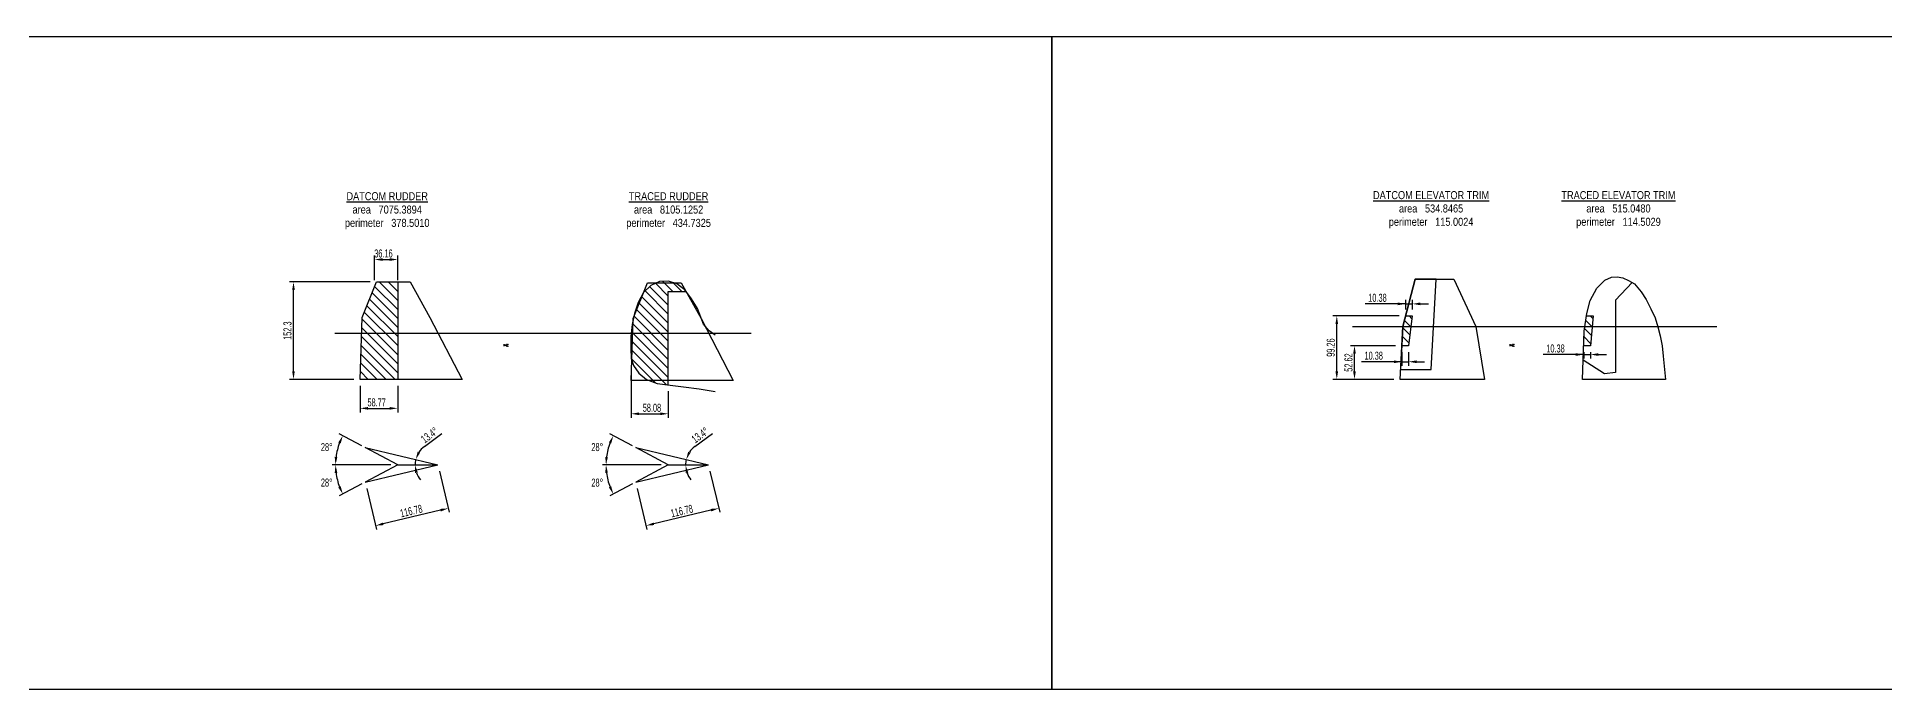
# Model space of a CAD drawing. Header units: centimetres. Extents: x -5325 to 32224, y -11540 to 14619.
# Drawn here: x 26454 to 29339, y 255 to 1275 of the extents above; entities that cross this region are included whole.
import ezdxf

# ---------------------------------------------------------------- set-up
doc = ezdxf.new("R2010")
doc.units = ezdxf.units.CM
doc.header["$PDMODE"] = 3
doc.header["$PDSIZE"] = -5
doc.layers.get('0').update_dxf_attribs({"color": 10})
doc.styles.add('SEACAD_arial_ttf', font='ARIALN.TTF')
doc.styles.get("Standard").update_dxf_attribs({"font": 'ARIALN.TTF', "width": 0.67})
doc.dimstyles.new('ISO-25', dxfattribs={"dimscale": 5, "dimtxt": 2.5, "dimasz": 2.5, "dimexe": 1.25, "dimexo": 2, "dimtad": 1, "dimdsep": 46, "dimtxsty": 'Standard', "dimcen": 2.5, "dimadec": 0, "dimazin": 0, "dimtfac": 1, "dimtmove": 0, "dimatfit": 3, "dimfxl": 1, "dimarcsym": 0})
pattern_1 = [(315, (19011.797, -3703.857), (7.071068, 7.071068), [])]

# ---------------------------------------------------------------- blocks, each defined once
blk = doc.blocks.new('*D175')
at = {"color": 0, "lineweight": -2}
for p, q in [((27504.9, 596.2), (27520.2, 531.9)), ((27391.3, 569.1), (27406.6, 504.8)), ((27506.6, 535.1), (27417.3, 513.8))]:
    blk.add_line(p, q, dxfattribs=at)
at = {"color": 0}
for points in [[(27507.1, 533), (27506.1, 537.1), (27518.8, 538)], [(27416.9, 515.8), (27417.8, 511.8), (27405.2, 510.9)]]:
    blk.add_solid(points, dxfattribs=at)
at = {"layer": 'Defpoints', "color": 0}
for p in [(27502.6, 605.9), (27389, 578.9), (27405.2, 510.9)]:
    blk.add_point(p, dxfattribs=at)
at = {"color": 0, "insert": (27461, 533.8), "char_height": 12.5, "attachment_point": 5, "rotation": 13.4002}
blk.add_mtext('116.78', dxfattribs=at)
blk = doc.blocks.new('*D174')
at = {"color": 0, "lineweight": -2}
blk.add_line((27481.5, 634.7), (27509, 654.9), dxfattribs=at)
for start, end in [(166.5998, 180), (126.291, 146.4454), (200.1544, 220.3087)]:
    blk.add_arc((27502.6, 605.9), 35.7, start, end, dxfattribs=at)
at = {"color": 0}
for points in [[(27471.1, 594), (27467, 593.2), (27466.9, 605.9)], [(27470.9, 626.5), (27474.7, 624.8), (27467.9, 614.2)]]:
    blk.add_solid(points, dxfattribs=at)
at = {"layer": 'Defpoints', "color": 0}
for p in [(27389, 633), (27439.9, 605.9), (27467, 608.7), (27502.6, 605.9), (27502.6, 605.9)]:
    blk.add_point(p, dxfattribs=at)
at = {"color": 0, "insert": (27489.7, 652.4), "char_height": 12.5, "attachment_point": 5, "rotation": 36.291}
blk.add_mtext('13.4%%d', dxfattribs=at)
blk = doc.blocks.new('*D176')
at = {"color": 0, "lineweight": -2}
for p, q in [((26974, 891.9), (26848.2, 891.9)), ((26854.5, 752.1), (26854.5, 879.4)), ((26948.6, 739.6), (26848.2, 739.6))]:
    blk.add_line(p, q, dxfattribs=at)
at = {"color": 0}
for points in [[(26856.5, 879.4), (26852.4, 879.4), (26854.5, 891.9)], [(26852.4, 752.1), (26856.5, 752.1), (26854.5, 739.6)]]:
    blk.add_solid(points, dxfattribs=at)
at = {"layer": 'Defpoints', "color": 0}
for p in [(26854.5, 891.9), (26984, 891.9), (26958.6, 739.6)]:
    blk.add_point(p, dxfattribs=at)
at = {"color": 0, "insert": (26845.1, 815.7), "char_height": 12.5, "attachment_point": 5, "rotation": 90}
blk.add_mtext('152.3', dxfattribs=at)
blk = doc.blocks.new('*D177')
at = {"color": 0, "lineweight": -2}
for p, q in [((26981.2, 894.4), (26981.2, 933.1)), ((26993.7, 926.9), (27004.8, 926.9)), ((27017.3, 894.4), (27017.3, 933.1))]:
    blk.add_line(p, q, dxfattribs=at)
at = {"color": 0}
for points in [[(26993.7, 929), (26993.7, 924.8), (26981.2, 926.9)], [(27004.8, 924.8), (27004.8, 929), (27017.3, 926.9)]]:
    blk.add_solid(points, dxfattribs=at)
at = {"layer": 'Defpoints', "color": 0}
for p in [(27017.3, 926.9), (26981.2, 884.4), (27017.3, 884.4)]:
    blk.add_point(p, dxfattribs=at)
at = {"color": 0, "insert": (26995, 936.3), "char_height": 12.5, "attachment_point": 5}
blk.add_mtext('36.16', dxfattribs=at)
blk = doc.blocks.new('*D178')
at = {"color": 0, "lineweight": -2}
for p, q in [((26958.6, 729.6), (26958.6, 688)), ((27017.3, 729.6), (27017.3, 688)), ((26971.1, 694.3), (27004.8, 694.3))]:
    blk.add_line(p, q, dxfattribs=at)
at = {"color": 0}
for points in [[(26971.1, 696.4), (26971.1, 692.2), (26958.6, 694.3)], [(27004.8, 692.2), (27004.8, 696.4), (27017.3, 694.3)]]:
    blk.add_solid(points, dxfattribs=at)
at = {"layer": 'Defpoints', "color": 0}
for p in [(26958.6, 739.6), (27017.3, 739.6), (27017.3, 694.3)]:
    blk.add_point(p, dxfattribs=at)
at = {"color": 0, "insert": (26984.4, 703.6), "char_height": 12.5, "attachment_point": 5}
blk.add_mtext('58.77', dxfattribs=at)
blk = doc.blocks.new('*D179')
at = {"color": 0, "lineweight": -2}
for p, q in [((27381.8, 762), (27381.8, 679.5)), ((27439.9, 721.1), (27439.9, 679.5)), ((27394.3, 685.8), (27427.4, 685.8))]:
    blk.add_line(p, q, dxfattribs=at)
at = {"color": 0}
for points in [[(27394.3, 687.9), (27394.3, 683.7), (27381.8, 685.8)], [(27427.4, 683.7), (27427.4, 687.9), (27439.9, 685.8)]]:
    blk.add_solid(points, dxfattribs=at)
at = {"layer": 'Defpoints', "color": 0}
for p in [(27381.8, 772), (27439.9, 731.1), (27439.9, 685.8)]:
    blk.add_point(p, dxfattribs=at)
at = {"color": 0, "insert": (27414.4, 695.1), "char_height": 12.5, "attachment_point": 5}
blk.add_mtext('58.08', dxfattribs=at)
blk = doc.blocks.new('*D181')
at = {"color": 0, "lineweight": -2}
for p, q in [((27082.4, 596.2), (27097.7, 531.9)), ((26968.8, 569.1), (26984.1, 504.8)), ((27084.1, 535.1), (26994.8, 513.8))]:
    blk.add_line(p, q, dxfattribs=at)
at = {"color": 0}
for points in [[(27084.5, 533), (27083.6, 537.1), (27096.2, 538)], [(26994.3, 515.8), (26995.3, 511.8), (26982.6, 510.9)]]:
    blk.add_solid(points, dxfattribs=at)
at = {"layer": 'Defpoints', "color": 0}
for p in [(27080, 605.9), (26966.4, 578.9), (26982.6, 510.9)]:
    blk.add_point(p, dxfattribs=at)
at = {"color": 0, "insert": (27038.4, 533.8), "char_height": 12.5, "attachment_point": 5, "rotation": 13.4002}
blk.add_mtext('116.78', dxfattribs=at)
blk = doc.blocks.new('*D180')
at = {"color": 0, "lineweight": -2}
blk.add_line((27058.9, 634.7), (27086.4, 654.9), dxfattribs=at)
for start, end in [(166.5998, 180), (126.291, 146.4454), (200.1544, 220.3087)]:
    blk.add_arc((27080, 605.9), 35.7, start, end, dxfattribs=at)
at = {"color": 0}
for points in [[(27048.6, 594), (27044.5, 593.2), (27044.3, 605.9)], [(27048.4, 626.5), (27052.2, 624.8), (27045.3, 614.2)]]:
    blk.add_solid(points, dxfattribs=at)
at = {"layer": 'Defpoints', "color": 0}
for p in [(26966.4, 633), (27017.3, 605.9), (27044.4, 608.7), (27080, 605.9), (27080, 605.9)]:
    blk.add_point(p, dxfattribs=at)
at = {"color": 0, "insert": (27067.1, 652.4), "char_height": 12.5, "attachment_point": 5, "rotation": 36.291}
blk.add_mtext('13.4%%d', dxfattribs=at)
blk = doc.blocks.new('*D184')
at = {"color": 0, "lineweight": -2}
for p, q in [((28575.9, 792.2), (28505.6, 792.2)), ((28511.8, 752.1), (28511.8, 779.7)), ((28573.1, 739.6), (28505.6, 739.6))]:
    blk.add_line(p, q, dxfattribs=at)
at = {"color": 0}
for points in [[(28513.9, 779.7), (28509.7, 779.7), (28511.8, 792.2)], [(28509.7, 752.1), (28513.9, 752.1), (28511.8, 739.6)]]:
    blk.add_solid(points, dxfattribs=at)
at = {"layer": 'Defpoints', "color": 0}
for p in [(28511.8, 792.2), (28585.9, 792.2), (28583.1, 739.6)]:
    blk.add_point(p, dxfattribs=at)
at = {"color": 0, "insert": (28502.5, 765.9), "char_height": 12.5, "attachment_point": 5, "rotation": 90}
blk.add_mtext('52.62', dxfattribs=at)
blk = doc.blocks.new('*D185')
at = {"color": 0, "lineweight": -2}
for p, q in [((28581.8, 838.8), (28477.9, 838.8)), ((28484.2, 752.1), (28484.2, 826.3)), ((28573.1, 739.6), (28477.9, 739.6))]:
    blk.add_line(p, q, dxfattribs=at)
at = {"color": 0}
for points in [[(28486.2, 826.3), (28482.1, 826.3), (28484.2, 838.8)], [(28482.1, 752.1), (28486.2, 752.1), (28484.2, 739.6)]]:
    blk.add_solid(points, dxfattribs=at)
at = {"layer": 'Defpoints', "color": 0}
for p in [(28484.2, 838.8), (28591.8, 838.8), (28583.1, 739.6)]:
    blk.add_point(p, dxfattribs=at)
at = {"color": 0, "insert": (28474.8, 789.2), "char_height": 12.5, "attachment_point": 5, "rotation": 90}
blk.add_mtext('99.26', dxfattribs=at)
blk = doc.blocks.new('*D186')
at = {"color": 0, "lineweight": -2}
for p, q in [((28869.9, 782), (28869.9, 772.2)), ((28880.3, 782.2), (28880.3, 772.2)), ((28869.9, 778.4), (28806.7, 778.4)), ((28857.4, 778.4), (28844.9, 778.4)), ((28869.9, 778.4), (28880.3, 778.4)), ((28892.8, 778.4), (28905.3, 778.4))]:
    blk.add_line(p, q, dxfattribs=at)
at = {"color": 0}
for points in [[(28857.4, 776.3), (28857.4, 780.5), (28869.9, 778.4)], [(28892.8, 780.5), (28892.8, 776.3), (28880.3, 778.4)]]:
    blk.add_solid(points, dxfattribs=at)
at = {"layer": 'Defpoints', "color": 0}
for p in [(28869.9, 792), (28880.3, 792.2), (28880.3, 778.4)]:
    blk.add_point(p, dxfattribs=at)
at = {"color": 0, "insert": (28825.8, 787.8), "char_height": 12.5, "attachment_point": 5}
blk.add_mtext('10.38', dxfattribs=at)
blk = doc.blocks.new('*D187')
at = {"color": 0, "lineweight": -2}
for p, q in [((28591.8, 857.6), (28528.6, 857.6)), ((28579.3, 857.6), (28566.8, 857.6)), ((28591.8, 848.8), (28591.8, 863.9)), ((28591.8, 857.6), (28602.2, 857.6)), ((28602.2, 848.8), (28602.2, 863.9)), ((28614.7, 857.6), (28627.2, 857.6))]:
    blk.add_line(p, q, dxfattribs=at)
at = {"color": 0}
for points in [[(28579.3, 855.5), (28579.3, 859.7), (28591.8, 857.6)], [(28614.7, 859.7), (28614.7, 855.5), (28602.2, 857.6)]]:
    blk.add_solid(points, dxfattribs=at)
at = {"layer": 'Defpoints', "color": 0}
for p in [(28591.8, 838.8), (28602.2, 857.6), (28602.2, 838.8)]:
    blk.add_point(p, dxfattribs=at)
at = {"color": 0, "insert": (28547.7, 867), "char_height": 12.5, "attachment_point": 5}
blk.add_mtext('10.38', dxfattribs=at)
blk = doc.blocks.new('*D188')
at = {"color": 0, "lineweight": -2}
for p, q in [((28585.9, 782.2), (28585.9, 760.8)), ((28596.3, 782.2), (28596.3, 760.8)), ((28585.9, 767.1), (28522.7, 767.1)), ((28573.4, 767.1), (28560.9, 767.1)), ((28585.9, 767.1), (28596.3, 767.1)), ((28608.8, 767.1), (28621.3, 767.1))]:
    blk.add_line(p, q, dxfattribs=at)
at = {"color": 0}
for points in [[(28573.4, 765), (28573.4, 769.2), (28585.9, 767.1)], [(28608.8, 769.2), (28608.8, 765), (28596.3, 767.1)]]:
    blk.add_solid(points, dxfattribs=at)
at = {"layer": 'Defpoints', "color": 0}
for p in [(28585.9, 792.2), (28596.3, 792.2), (28596.3, 767.1)]:
    blk.add_point(p, dxfattribs=at)
at = {"color": 0, "insert": (28541.8, 776.5), "char_height": 12.5, "attachment_point": 5}
blk.add_mtext('10.38', dxfattribs=at)

msp = doc.modelspace()

# ---------------------------------------------------------------- hatches: boundary and pattern name
h = msp.add_hatch()
h.set_pattern_fill('_USER', color=1, scale=10, angle=315, style=0, pattern_type=0)
h.set_pattern_definition(pattern_1)
h.paths.add_polyline_path([(27017.333, 891.855), (26984.016, 891.855), (26961.63, 836.086), (26960.865, 811.98), (27017.333, 811.98)])
h.paths.add_polyline_path([(27017.333, 811.98), (26960.865, 811.98), (26958.566, 739.551), (27017.333, 739.551)])
h = msp.add_hatch()
h.set_pattern_fill('_USER', color=1, scale=10, angle=315, style=0, pattern_type=0)
h.set_pattern_definition([(315, (18991.48, -3565.283), (7.071068, 7.071068), [])])
h.paths.add_polyline_path([(27439.897, 876.958), (27467.675, 876.958), (27465.625, 879.618), (27453.247, 889.093), (27440.387, 892.948), (27426.401, 892.787), (27412.416, 886.524), (27401.002, 875.121), (27393.043, 859.58), (27387.216, 842.399), (27383.66, 825.57), (27381.671, 806.401), (27381.671, 788.033), (27381.814, 771.988), (27385.795, 761.291), (27394.038, 749.08), (27406.118, 739.141), (27422.605, 733.177), (27439.897, 731.053)])
h = msp.add_hatch()
h.set_pattern_fill('_USER', color=1, scale=10, angle=315, style=0, pattern_type=0)
h.set_pattern_definition(pattern_1)
h.paths.add_polyline_path([(28600.044, 822.045), (28602.163, 838.808), (28591.784, 838.813), (28587.492, 822.045)])
h.paths.add_polyline_path([(28600.044, 822.045), (28587.492, 822.045), (28585.888, 792.168), (28596.267, 792.163)])
h = msp.add_hatch()
h.set_pattern_fill('_USER', color=1, scale=10, angle=315, style=0, pattern_type=0)
h.set_pattern_definition(pattern_1)
h.paths.add_polyline_path([(28884.479, 838.814), (28874.1, 838.819), (28871.665, 822.045), (28882.965, 822.045)])
h.paths.add_polyline_path([(28882.965, 822.045), (28871.665, 822.045), (28870.596, 814.676), (28869.889, 792.174), (28880.268, 792.169)])

# ---------------------------------------------------------------- linework, layer by layer
at = {"color": 3}
for p, q in [((26919.141, 811.98), (27569.285, 811.98)), ((28508.535, 822.045), (29077.865, 822.045))]:
    msp.add_line(p, q, dxfattribs=at)
at = {"color": 1}
for p, q in [((27183.817, 791.498), (27183.817, 794.428)), ((27188.495, 790.597), (27188.495, 795.379)), ((28755.01, 791.498), (28755.01, 794.428)), ((28759.688, 790.597), (28759.688, 795.379)), ((26961.378, 635.667), (26925.968, 654.494)), ((27383.942, 635.667), (27348.533, 654.494)), ((27006.29, 605.915), (26914.715, 605.915)), ((27017.333, 605.915), (26966.433, 632.979)), ((27017.333, 605.915), (26966.433, 578.851)), ((27428.854, 605.915), (27337.28, 605.915)), ((27439.897, 605.915), (27388.997, 632.979)), ((27439.897, 605.915), (27388.997, 578.851)), ((26961.378, 576.163), (26925.968, 557.336)), ((27383.942, 576.163), (27348.533, 557.336))]:
    msp.add_line(p, q, dxfattribs=at)
at = {"color": 253}
for p, q in [((26966.433, 632.979), (27080.034, 605.915)), ((26966.433, 578.851), (27080.034, 605.915)), ((27388.997, 632.979), (27502.598, 605.915)), ((27388.997, 578.851), (27502.598, 605.915))]:
    msp.add_line(p, q, dxfattribs=at)
at = {"color": 7}
for p, q in [((27017.333, 605.915), (27080.034, 605.915)), ((27439.897, 605.915), (27502.598, 605.915))]:
    msp.add_line(p, q, dxfattribs=at)
at = {"color": 1}
for points in [[(26410.886, 255.482), (28039.261, 255.482), (28039.261, 1274.854), (26410.886, 1274.854)], [(28039.261, 255.482), (29667.636, 255.482), (29667.636, 1274.854), (28039.261, 1274.854)], [(28639.625, 896.142), (28606.459, 896.142), (28587.492, 822.045), (28583.886, 754.869), (28631.328, 754.869), (28639.625, 896.142)], [(28945.4, 890.98), (28919.448, 863.598), (28919.448, 750.498), (28902.339, 748.463), (28869.171, 769.352), (28870.596, 814.676), (28874.613, 842.36), (28880.045, 862.743), (28890.552, 882.384), (28902.759, 894.448), (28913.42, 899.397), (28922.073, 900.015), (28931.236, 898.155), (28939.735, 894.288)], [(27017.333, 891.855), (27017.333, 739.551), (26958.566, 739.551), (26961.63, 836.086), (26984.016, 891.855)], [(27439.897, 731.053), (27439.897, 876.958), (27467.675, 876.958), (27465.625, 879.618), (27453.247, 889.093), (27440.387, 892.948), (27426.401, 892.787), (27412.416, 886.524), (27401.002, 875.121), (27393.043, 859.58), (27387.216, 842.399), (27383.66, 825.57), (27381.671, 806.401), (27381.671, 788.033), (27381.814, 771.988), (27385.795, 761.291), (27394.038, 749.08), (27406.118, 739.141), (27422.605, 733.177)], [(28585.888, 792.168), (28587.492, 822.045), (28591.784, 838.813), (28602.163, 838.808), (28596.267, 792.163)], [(28869.889, 792.174), (28870.596, 814.676), (28874.1, 838.819), (28884.479, 838.814), (28880.268, 792.169)]]:
    msp.add_lwpolyline(points, close=True, dxfattribs=at)
at = {"color": 253}
for points in [[(28583.064, 739.551), (28587.492, 822.045), (28606.459, 896.142), (28666.863, 896.142), (28701.454, 822.045), (28715.106, 739.551)], [(28997.673, 739.551), (28868.234, 739.551), (28868.234, 739.551), (28870.596, 814.676), (28874.613, 842.36), (28880.045, 862.743), (28890.552, 882.384), (28902.759, 894.448), (28913.42, 899.397), (28922.073, 900.015), (28931.236, 898.155), (28939.735, 894.288), (28949.006, 888.875), (28959.457, 876.449), (28967.632, 864.175), (28974.834, 849.952), (28981.452, 835.535), (28985.734, 821.703), (28989.245, 807.787), (28992.206, 792.162), (28994.038, 775.954), (28997.673, 739.551)]]:
    msp.add_lwpolyline(points, close=True, dxfattribs=at)
at = {"color": 5}
for points in [[(26958.566, 739.551), (26961.63, 836.086), (26984.016, 891.855), (27036.613, 891.855), (27067.462, 836.086), (27117.805, 739.551)], [(27382.155, 737.957), (27385.219, 834.491), (27407.605, 890.261), (27460.202, 890.261), (27491.051, 834.491), (27541.394, 737.957)]]:
    msp.add_lwpolyline(points, close=True, dxfattribs=at)
at = {"color": 0}
msp.add_lwpolyline([(27513.145, 808.833), (27513.145, 808.833), (27503.578, 815.632), (27495.051, 825.628), (27485.558, 850.548), (27476.395, 865.645), (27465.625, 879.618), (27453.247, 889.093), (27440.387, 892.948), (27426.401, 892.787), (27412.416, 886.524), (27401.002, 875.121), (27393.043, 859.58), (27387.216, 842.399), (27383.66, 825.57), (27381.671, 806.401), (27381.671, 788.033), (27381.814, 771.988), (27385.795, 761.291), (27394.038, 749.08), (27406.118, 739.141), (27422.605, 733.177), (27443.11, 730.659), (27463.466, 728.022), (27488.345, 724.633), (27512.99, 720.865), (27512.99, 720.865)], dxfattribs=at)
at = {"color": 1}
for points in [[(27190.587, 791.149), (27183.977, 792.396), (27183.297, 792.901), (27183.977, 793.406), (27190.587, 794.654)], [(28761.78, 791.149), (28755.17, 792.396), (28754.49, 792.901), (28755.17, 793.406), (28761.78, 794.654)]]:
    msp.add_lwpolyline(points, dxfattribs=at)
for centre, start, end in [((27017.333, 605.915), 159.371343, 172.628657), ((27439.897, 605.915), 159.371343, 172.628657), ((27017.333, 605.915), 187.371343, 200.628657), ((27439.897, 605.915), 187.371343, 200.628657)]:
    msp.add_arc(centre, 97.227, start, end, dxfattribs=at)
for points in [[(26924.441, 641.027), (26928.238, 639.311), (26931.487, 651.56)], [(27347.006, 641.027), (27350.803, 639.311), (27354.051, 651.56)], [(26922.989, 618.255), (26918.831, 618.523), (26920.106, 605.915)], [(26922.989, 593.575), (26918.831, 593.307), (26920.106, 605.915)], [(27345.553, 618.255), (27341.395, 618.523), (27342.671, 605.915)], [(27345.553, 593.575), (27341.395, 593.307), (27342.671, 605.915)], [(26924.441, 570.803), (26928.238, 572.519), (26931.487, 560.27)], [(27347.006, 570.803), (27350.803, 572.519), (27354.051, 560.27)]]:
    msp.add_solid(points, dxfattribs=at)

# ---------------------------------------------------------------- texts
at = {"color": 7, "char_height": 12.5, "width": 213.51501, "attachment_point": 5, "style": 'SEACAD_arial_ttf'}
for s, insert in [('{\\LDATCOM RUDDER\\P}area   7075.3894\\Pperimeter   378.5010', (27000.857, 1003.153)), ('{\\LTRACED RUDDER\\P}area   8105.1252\\Pperimeter   434.7325', (27440.439, 1003.153)), ('{\\LDATCOM ELEVATOR TRIM\\P}area   534.8465\\Pperimeter   115.0024', (28631.464, 1004.853)), ('{\\LTRACED ELEVATOR TRIM\\P}area   515.0480\\Pperimeter   114.5029', (28924.173, 1004.853))]:
    msp.add_mtext(s, dxfattribs=dict(at, insert=insert))
at = {"color": 1, "char_height": 12.5, "attachment_point": 5}
for insert in [(26906.456, 633.673), (27329.021, 633.673), (26906.456, 578.157), (27329.021, 578.157)]:
    msp.add_mtext('28°', dxfattribs=dict(at, insert=insert))

# ---------------------------------------------------------------- dimensions: what is measured, and where the dimension line sits
at = {"color": 1}
for base, p1, p2, picture, middle in [((27017.333, 926.89), (26981.176, 884.408), (27017.333, 884.408), '*D177', (26994.974, 926.89)), ((28602.163, 857.626), (28591.784, 838.813), (28602.163, 838.808), '*D187', (28547.706, 857.626)), ((28596.267, 767.094), (28585.888, 792.168), (28596.267, 792.163), '*D188', (28541.811, 767.094)), ((28880.268, 778.415), (28869.884, 792.014), (28880.268, 792.169), '*D186', (28825.806, 778.415)), ((27439.897, 685.773), (27381.814, 771.988), (27439.897, 731.053), '*D179', (27414.392, 685.773)), ((27017.333, 694.271), (26958.566, 739.551), (27017.333, 739.551), '*D178', (26984.446, 694.271))]:
    dim = msp.add_linear_dim(base=base, p1=p1, p2=p2, dimstyle='ISO-25', dxfattribs=at)
    dim.commit()
    dim.dimension.update_dxf_attribs({"geometry": picture, "text_midpoint": middle, "dimtype": 160})
for base, p1, p2, angle, picture, middle, dimtype in [((26854.46, 891.855), (26958.566, 739.551), (26984.016, 891.855), 90, '*D176', (26854.46, 815.703), 160), ((28484.158, 838.813), (28583.064, 739.551), (28591.784, 838.813), 90, '*D185', (28484.158, 789.182), 160), ((28511.831, 792.168), (28583.064, 739.551), (28585.888, 792.168), 90, '*D184', (28511.831, 765.86), 160), ((26982.621, 510.903), (27080.034, 605.915), (26966.433, 578.851), 193.40022, '*D181', (27040.588, 524.713), 161), ((27405.185, 510.903), (27502.598, 605.915), (27388.997, 578.851), 193.40022, '*D175', (27463.152, 524.713), 161)]:
    dim = msp.add_linear_dim(base=base, p1=p1, p2=p2, angle=angle, dimstyle='ISO-25', dxfattribs=at)
    dim.commit()
    dim.dimension.update_dxf_attribs({"geometry": picture, "text_midpoint": middle, "dimtype": dimtype})
for base, line1, line2, picture, middle in [((27044.423, 608.697), ((26966.433, 632.979), (27080.034, 605.915)), ((27017.333, 605.915), (27080.034, 605.915)), '*D180', (27067.102, 652.366)), ((27466.987, 608.697), ((27388.997, 632.979), (27502.598, 605.915)), ((27439.897, 605.915), (27502.598, 605.915)), '*D174', (27489.667, 652.366))]:
    dim = msp.add_angular_dim_2l(base=base, line1=line1, line2=line2, dimstyle='ISO-25', override={"dimadec": 1}, dxfattribs=at)
    dim.commit()
    dim.dimension.update_dxf_attribs({"geometry": picture, "text_midpoint": middle})

doc.saveas('drawing.dxf')
